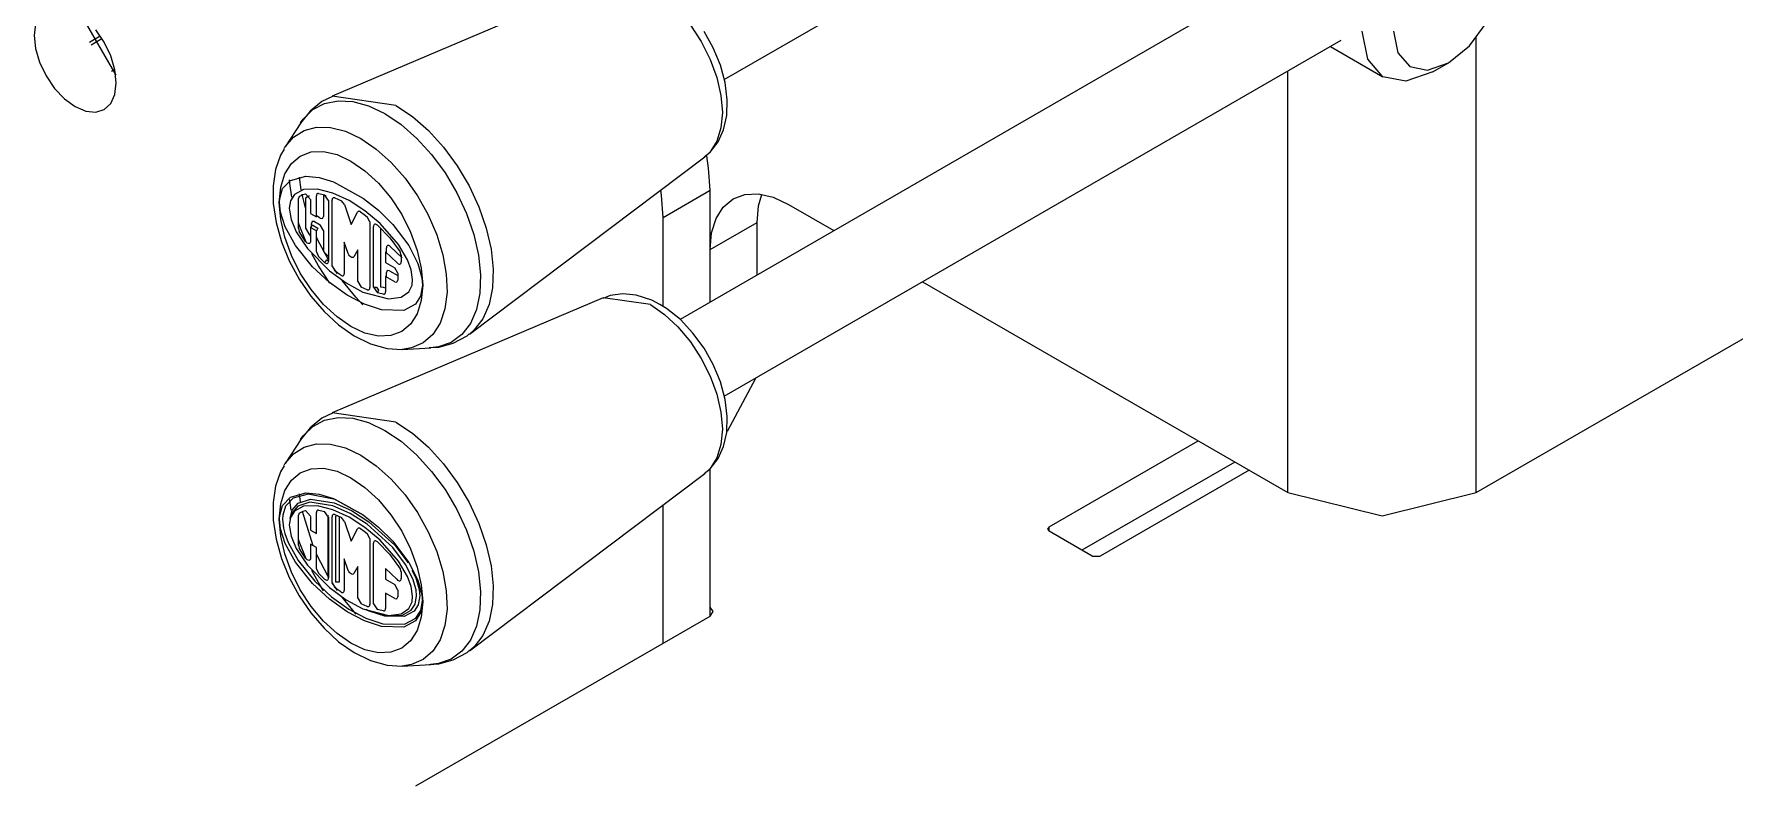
# Model space of a CAD drawing. Extents: x 0 to 258, y 0 to 184.
# Drawn here: x 22.98 to 30.66, y 50.3 to 53.7 of the extents above; entities that cross this region are included whole.
import ezdxf

# ---------------------------------------------------------------- set-up
doc = ezdxf.new("R2010")
doc.units = 0

msp = doc.modelspace()

# ---------------------------------------------------------------- linework, layer by layer
for p, q in [((26.097271, 53.489785), (28.878832, 55.095803)), ((28.678807, 54.01313), (25.897775, 52.40764)), ((25.551172, 53.934284), (24.328004, 53.415172)), ((22.990035, 53.74107), (22.983711, 53.689243)), ((23.198084, 53.777243), (23.352712, 53.509393)), ((23.300581, 53.657882), (23.262137, 53.714138)), ((25.944228, 53.735947), (25.993411, 53.660943)), ((26.04737, 53.632728), (26.005749, 53.706915)), ((28.999114, 53.581635), (28.974905, 53.708163)), ((29.116261, 53.708177), (29.135231, 53.610016)), ((29.457949, 53.641806), (29.538294, 53.749819)), ((22.983711, 53.689243), (22.990035, 53.630117)), ((22.990035, 53.630117), (23.008582, 53.567717)), ((23.234218, 53.659118), (23.282372, 53.686899)), ((23.240833, 53.646153), (23.29031, 53.674728)), ((23.330077, 53.596462), (23.300581, 53.657882)), ((25.993411, 53.660943), (26.033774, 53.580849)), ((26.079531, 53.554888), (26.04737, 53.632728)), ((26.097271, 52.061036), (28.878832, 53.666791)), ((28.830942, 53.639009), (29.068009, 53.50222)), ((29.363365, 53.565297), (29.457949, 53.641806)), ((29.487902, 51.626062), (29.487902, 53.682136)), ((23.008582, 53.567717), (23.03808, 53.506297)), ((23.348624, 53.534062), (23.330077, 53.596462)), ((26.033774, 53.580849), (26.063767, 53.498735)), ((26.100988, 53.475817), (26.079531, 53.554888)), ((29.068035, 53.502313), (28.999114, 53.581635)), ((29.135231, 53.610016), (29.188579, 53.548146)), ((29.268825, 53.532774), (29.363365, 53.565297)), ((29.29264, 53.524445), (29.363548, 53.565455)), ((23.03808, 53.506297), (23.076521, 53.450042)), ((23.348518, 53.535028), (23.332643, 53.526032)), ((23.354947, 53.474936), (23.348624, 53.534062)), ((23.348624, 53.42311), (23.354947, 53.474936)), ((26.063767, 53.498735), (26.082235, 53.417765)), ((26.110619, 53.398591), (26.100988, 53.475817)), ((28.639384, 51.626062), (28.639384, 53.528678)), ((29.17118, 53.482284), (29.068035, 53.502313)), ((29.292727, 53.524532), (29.17118, 53.482284)), ((29.188579, 53.548146), (29.268825, 53.532774)), ((23.076521, 53.450042), (23.121289, 53.402787)), ((23.121289, 53.402787), (23.169329, 53.367748)), ((23.330077, 53.38212), (23.348624, 53.42311)), ((24.329735, 53.414101), (24.282573, 53.391214)), ((24.615984, 53.373085), (24.328769, 53.415471)), ((26.082235, 53.417765), (26.088479, 53.341044)), ((26.107973, 53.326971), (26.110619, 53.398591)), ((23.169329, 53.367748), (23.21737, 53.347322)), ((23.21737, 53.347322), (23.262137, 53.342877)), ((23.262137, 53.342877), (23.300581, 53.354757)), ((23.300581, 53.354757), (23.330077, 53.38212)), ((24.22855, 53.347444), (24.185569, 53.293557)), ((24.197927, 53.311146), (24.241528, 53.354051)), ((24.282573, 53.391214), (24.22855, 53.347444)), ((24.241528, 53.354051), (24.294463, 53.382078)), ((24.294463, 53.382078), (24.355211, 53.394408)), ((24.355211, 53.394408), (24.422027, 53.390703)), ((24.422027, 53.390703), (24.492982, 53.371071)), ((24.492982, 53.371071), (24.566042, 53.336078)), ((24.566039, 53.336099), (24.639098, 53.286744)), ((24.615984, 53.373085), (24.690237, 53.322923)), ((24.690237, 53.322923), (24.762352, 53.259605)), ((26.088479, 53.341044), (26.082235, 53.271527)), ((26.093818, 53.263407), (26.107973, 53.326971)), ((24.186452, 53.294787), (24.116073, 53.186572)), ((24.153681, 53.23008), (24.201875, 53.260468)), ((24.185569, 53.293557), (24.179457, 53.281597)), ((24.186392, 53.294821), (24.197927, 53.311146)), ((24.201875, 53.260468), (24.258297, 53.275232)), ((24.258297, 53.275232), (24.32113, 53.273909)), ((24.32113, 53.273909), (24.388361, 53.256526)), ((24.388361, 53.256526), (24.457819, 53.223646)), ((24.639098, 53.286744), (24.710054, 53.224445)), ((24.762352, 53.259605), (24.830257, 53.184961)), ((26.082235, 53.271527), (26.063767, 53.21188)), ((26.068894, 53.208509), (26.093818, 53.263407)), ((24.111589, 53.175801), (24.095423, 53.148777)), ((24.111435, 53.178839), (24.115272, 53.185056)), ((24.115272, 53.185056), (24.11633, 53.186379)), ((24.11619, 53.186496), (24.153681, 53.23008)), ((24.457819, 53.223638), (24.52728, 53.176322)), ((24.52728, 53.176322), (24.594508, 53.116087)), ((24.710054, 53.224445), (24.776867, 53.150997)), ((24.830257, 53.184961), (24.891997, 53.101131)), ((26.033202, 53.162345), (26.068894, 53.208509)), ((26.063767, 53.21188), (26.033774, 53.164398)), ((24.095423, 53.148777), (24.073092, 53.084406)), ((24.114629, 53.064224), (24.144508, 53.111531)), ((24.144508, 53.111531), (24.184722, 53.144901)), ((24.184722, 53.144901), (24.233723, 53.163051)), ((24.233723, 53.163051), (24.289627, 53.165168)), ((24.289627, 53.165168), (24.350288, 53.151383)), ((24.350288, 53.151383), (24.413372, 53.122141)), ((24.413372, 53.122165), (24.476454, 53.078572)), ((24.594508, 53.116087), (24.657344, 53.04487)), ((24.776867, 53.150997), (24.837618, 53.068515)), ((24.891997, 53.101131), (24.945798, 53.010529)), ((24.947922, 52.341759), (26.009165, 53.141329)), ((26.006553, 53.141813), (26.033202, 53.162345)), ((26.033774, 53.164398), (26.009035, 53.141247)), ((26.026577, 53.089896), (26.017687, 53.145821)), ((24.073092, 53.084406), (24.0619, 53.011022)), ((24.09624, 53.004801), (24.114629, 53.064224)), ((24.104908, 52.99771), (24.139883, 53.034921)), ((24.137237, 53.021028), (24.13565, 53.037829)), ((24.146286, 52.959825), (24.137237, 53.021028)), ((24.139883, 53.034921), (24.209855, 53.053707)), ((24.189098, 52.992368), (24.180632, 53.049518)), ((24.209855, 53.053707), (24.270275, 53.047807)), ((24.270275, 53.047807), (24.334013, 53.028545)), ((24.334013, 53.028545), (24.470048, 52.953665)), ((24.476454, 53.078572), (24.537115, 53.022306)), ((24.537115, 53.022306), (24.593019, 52.955528)), ((24.657344, 53.04487), (24.713766, 52.96496)), ((24.837618, 53.068515), (24.890553, 52.97937)), ((26.033112, 52.990326), (26.026577, 53.089896)), ((24.0619, 53.011022), (24.062694, 52.930157)), ((24.090023, 52.935541), (24.09624, 53.004801)), ((24.090753, 52.935007), (24.091811, 52.953898)), ((24.091811, 52.953898), (24.104908, 52.99771)), ((24.140301, 52.942526), (24.135142, 52.909266)), ((24.158293, 52.971466), (24.140301, 52.942526)), ((24.199475, 52.993347), (24.158293, 52.971466)), ((24.180237, 52.962029), (24.176586, 52.953192)), ((24.176663, 52.817744), (24.176663, 52.95321)), ((24.180237, 52.962029), (24.189286, 52.9674)), ((24.189286, 52.9674), (24.197197, 52.970839)), ((24.195887, 52.959685), (24.193136, 52.97212)), ((24.208402, 52.911586), (24.195887, 52.959685)), ((24.197197, 52.970839), (24.208812, 52.974358)), ((24.261647, 52.995464), (24.199475, 52.993347)), ((24.223864, 52.963296), (24.208386, 52.955253)), ((24.208413, 52.955327), (24.208413, 52.81986)), ((24.231114, 52.948165), (24.20881, 52.974385)), ((24.225717, 52.963825), (24.223864, 52.963296)), ((24.231167, 52.948183), (24.231167, 52.885477)), ((24.257474, 52.968138), (24.257316, 52.965757)), ((24.257361, 52.870396), (24.257361, 52.965646)), ((24.258004, 52.970255), (24.257474, 52.968138)), ((24.258797, 52.972107), (24.258004, 52.970255)), ((24.259856, 52.973694), (24.258797, 52.972107)), ((24.261179, 52.974753), (24.259856, 52.973694)), ((24.262766, 52.975546), (24.261179, 52.974753)), ((24.331955, 52.977472), (24.261647, 52.995464)), ((24.264618, 52.975811), (24.262766, 52.975546)), ((24.26647, 52.975745), (24.264618, 52.975811)), ((24.26647, 52.975745), (24.281895, 52.973099)), ((24.281895, 52.973099), (24.293855, 52.970427)), ((24.301811, 52.965646), (24.289111, 52.967762)), ((24.289111, 52.967762), (24.289111, 52.872248)), ((24.311894, 52.944347), (24.293849, 52.970461)), ((24.311865, 52.944479), (24.311865, 52.670371)), ((24.328004, 52.649469), (24.328004, 52.946596)), ((24.328256, 52.949014), (24.328036, 52.946289)), ((24.328785, 52.951395), (24.328256, 52.949014)), ((24.329843, 52.953512), (24.328785, 52.951395)), ((24.331166, 52.955099), (24.329843, 52.953512)), ((24.333018, 52.956158), (24.331166, 52.955099)), ((24.404704, 52.943701), (24.331955, 52.977472)), ((24.335135, 52.956687), (24.333018, 52.956158)), ((24.337516, 52.956568), (24.335135, 52.956687)), ((24.339897, 52.955774), (24.337516, 52.956568)), ((24.339897, 52.955774), (24.354211, 52.949953)), ((24.354211, 52.949953), (24.369875, 52.942942)), ((24.384009, 52.925408), (24.369853, 52.942923)), ((24.475623, 52.898031), (24.404704, 52.943701)), ((24.470048, 52.953665), (24.53766, 52.899841)), ((24.593019, 52.955528), (24.642019, 52.880802)), ((24.713766, 52.96496), (24.76196, 52.878929)), ((24.890553, 52.97937), (24.934153, 52.886125)), ((24.945798, 53.010529), (24.99011, 52.915761)), ((25.814445, 52.967434), (25.810979, 52.992014)), ((25.82098, 52.867864), (25.814445, 52.967434)), ((25.821046, 52.86775), (26.033242, 52.990252)), ((26.033242, 52.485692), (26.033242, 52.990252)), ((26.092694, 52.914793), (26.136662, 52.951279)), ((26.136662, 52.951279), (26.190237, 52.971122)), ((26.190237, 52.971122), (26.251364, 52.973504)), ((26.251364, 52.973504), (26.317687, 52.958449)), ((26.252044, 52.920558), (26.266358, 52.971625)), ((26.317687, 52.958449), (26.386661, 52.926477)), ((24.062694, 52.930157), (24.075632, 52.844662)), ((24.09624, 52.859106), (24.090023, 52.935541)), ((24.095293, 52.891951), (24.090742, 52.935089)), ((24.090742, 52.935089), (24.090753, 52.935007)), ((24.116671, 52.825112), (24.095293, 52.891951)), ((24.135142, 52.909266), (24.135189, 52.909356)), ((24.135189, 52.909356), (24.135451, 52.900995)), ((24.135451, 52.900995), (24.143389, 52.859095)), ((24.231167, 52.885477), (24.257361, 52.870396)), ((24.275088, 52.86431), (24.257361, 52.874364)), ((24.27504, 52.864186), (24.284921, 52.863406)), ((24.284921, 52.863406), (24.289169, 52.872362)), ((24.384096, 52.925429), (24.413465, 52.835735)), ((24.413465, 52.835735), (24.442833, 52.891562)), ((24.443915, 52.893018), (24.442857, 52.89143)), ((24.445238, 52.89434), (24.443915, 52.893018)), ((24.446826, 52.895134), (24.445238, 52.89434)), ((24.448678, 52.895399), (24.446826, 52.895134)), ((24.45053, 52.895343), (24.448678, 52.895399)), ((24.452647, 52.894814), (24.45053, 52.895343)), ((24.454763, 52.89402), (24.452647, 52.894814)), ((24.45688, 52.892697), (24.454763, 52.89402)), ((24.45688, 52.892697), (24.472543, 52.881638)), ((24.472543, 52.881638), (24.486857, 52.870949)), ((24.544872, 52.840143), (24.475623, 52.898031)), ((24.498697, 52.847986), (24.486844, 52.870951)), ((24.53766, 52.899841), (24.602282, 52.835529)), ((24.642019, 52.880802), (24.682233, 52.801004)), ((24.76196, 52.878929), (24.80038, 52.789537)), ((24.934153, 52.886125), (24.967163, 52.791463)), ((24.99011, 52.915761), (25.023659, 52.819553)), ((25.821046, 52.466642), (25.821046, 52.86775)), ((26.039912, 52.798096), (26.06002, 52.863072)), ((26.06002, 52.863072), (26.092694, 52.914793)), ((26.245244, 52.844829), (26.252044, 52.920558)), ((26.386725, 52.926487), (26.591512, 52.808219)), ((24.075632, 52.844662), (24.100079, 52.757816)), ((24.114629, 52.778437), (24.09624, 52.859106)), ((24.163034, 52.740869), (24.116671, 52.825112)), ((24.143389, 52.859095), (24.166831, 52.803417)), ((24.166831, 52.803417), (24.217329, 52.727389)), ((24.176583, 52.817736), (24.180235, 52.804665)), ((24.180028, 52.834995), (24.176589, 52.845049)), ((24.211395, 52.756167), (24.180028, 52.834995)), ((24.197202, 52.776252), (24.180243, 52.80466)), ((24.208402, 52.819776), (24.22388, 52.793847)), ((24.22388, 52.793847), (24.231103, 52.78329)), ((24.238186, 52.834741), (24.231122, 52.82249)), ((24.257361, 52.807425), (24.231167, 52.822506)), ((24.231167, 52.822506), (24.231167, 52.7598)), ((24.234607, 52.831502), (24.234607, 52.840762)), ((24.238909, 52.849808), (24.234662, 52.840852)), ((24.238311, 52.834677), (24.264504, 52.819596)), ((24.248791, 52.849028), (24.238909, 52.849808)), ((24.248894, 52.848965), (24.275088, 52.833883)), ((24.257361, 52.711911), (24.257361, 52.807425)), ((24.264433, 52.819588), (24.257369, 52.807338)), ((24.289182, 52.80938), (24.275053, 52.833881)), ((24.289111, 52.809277), (24.289111, 52.714027)), ((24.49866, 52.847906), (24.49866, 52.551044)), ((24.5148, 52.553161), (24.5148, 52.827269)), ((24.515205, 52.8306), (24.51494, 52.827081)), ((24.516263, 52.83351), (24.515205, 52.8306)), ((24.518115, 52.835627), (24.516263, 52.83351)), ((24.520496, 52.83695), (24.518115, 52.835627)), ((24.523301, 52.837214), (24.520496, 52.83695)), ((24.526423, 52.836421), (24.523301, 52.837214)), ((24.529677, 52.834833), (24.526423, 52.836421)), ((24.532905, 52.832452), (24.529677, 52.834833)), ((24.532905, 52.832452), (24.588267, 52.77576)), ((24.627526, 52.746052), (24.544872, 52.840143)), ((24.54655, 52.818273), (24.54655, 52.555277)), ((24.602282, 52.835529), (24.674166, 52.740557)), ((24.682233, 52.801004), (24.712113, 52.719197)), ((24.80038, 52.789537), (24.827791, 52.69966)), ((24.967163, 52.791463), (24.988647, 52.69811)), ((25.023659, 52.819553), (25.045487, 52.724677)), ((26.033112, 52.722369), (26.039912, 52.798096)), ((26.033242, 52.722494), (26.245173, 52.844731)), ((26.245173, 52.608194), (26.245173, 52.844731)), ((24.100079, 52.757816), (24.135065, 52.672085)), ((24.144508, 52.696631), (24.114629, 52.778437)), ((24.240311, 52.644915), (24.163034, 52.740869)), ((24.208818, 52.759318), (24.197202, 52.776252)), ((24.212223, 52.755056), (24.20881, 52.759078)), ((24.216006, 52.75196), (24.212223, 52.755056)), ((24.219843, 52.750108), (24.216006, 52.75196)), ((24.217329, 52.727389), (24.315968, 52.627051)), ((24.223468, 52.749579), (24.219843, 52.750108)), ((24.226616, 52.750373), (24.223468, 52.749579)), ((24.228997, 52.75249), (24.226616, 52.750373)), ((24.230585, 52.755691), (24.228997, 52.75249)), ((24.231114, 52.759792), (24.230585, 52.755691)), ((24.257363, 52.711911), (24.266465, 52.691405)), ((24.262742, 52.767962), (24.257371, 52.779657)), ((24.311431, 52.675864), (24.262742, 52.767962)), ((24.289182, 52.713953), (24.303946, 52.699401)), ((24.382508, 52.75689), (24.382508, 52.614015)), ((24.400765, 52.704502), (24.382508, 52.75689)), ((24.444156, 52.721435), (24.4259, 52.68995)), ((24.444156, 52.578561), (24.444156, 52.721435)), ((24.569304, 52.712969), (24.569304, 52.664021)), ((24.619985, 52.664029), (24.569381, 52.712871)), ((24.573008, 52.709794), (24.573008, 52.731225)), ((24.573458, 52.734458), (24.573193, 52.731045)), ((24.574516, 52.737289), (24.573458, 52.734458)), ((24.576104, 52.739406), (24.574516, 52.737289)), ((24.57822, 52.740729), (24.576104, 52.739406)), ((24.580866, 52.741258), (24.57822, 52.740729)), ((24.58383, 52.740729), (24.580866, 52.741258)), ((24.586952, 52.739406), (24.58383, 52.740729)), ((24.590074, 52.737289), (24.586952, 52.739406)), ((24.588267, 52.77576), (24.6354, 52.712051)), ((24.643596, 52.685632), (24.590074, 52.737289)), ((24.668655, 52.67648), (24.627526, 52.746052)), ((24.640061, 52.697239), (24.635405, 52.712056)), ((24.674166, 52.740557), (24.715155, 52.660129)), ((24.712113, 52.719197), (24.730501, 52.638528)), ((25.045487, 52.724677), (25.054959, 52.633856)), ((26.033242, 52.485692), (26.033242, 52.722494)), ((24.135065, 52.672085), (24.179483, 52.589665)), ((24.184722, 52.616833), (24.144508, 52.696631)), ((24.266915, 52.649175), (24.236562, 52.703917)), ((24.316836, 52.574192), (24.240311, 52.644915)), ((24.281877, 52.676216), (24.266452, 52.691403)), ((24.317585, 52.571806), (24.266915, 52.649175)), ((24.293836, 52.665077), (24.281877, 52.676216)), ((24.293836, 52.665077), (24.297064, 52.662695)), ((24.302866, 52.675874), (24.293844, 52.665079)), ((24.297064, 52.662695), (24.300318, 52.661108)), ((24.300318, 52.661108), (24.30344, 52.660314)), ((24.302866, 52.675874), (24.309058, 52.673493)), ((24.30344, 52.660314), (24.306245, 52.660579)), ((24.303946, 52.699401), (24.311883, 52.691993)), ((24.306245, 52.660579), (24.308626, 52.661902)), ((24.308626, 52.661902), (24.310478, 52.664018)), ((24.308838, 52.673101), (24.308833, 52.673038)), ((24.308965, 52.674424), (24.308838, 52.673101)), ((24.311894, 52.678507), (24.309096, 52.674432)), ((24.309096, 52.674432), (24.311894, 52.670358)), ((24.309785, 52.673908), (24.311902, 52.678512)), ((24.310478, 52.664018), (24.311537, 52.666929)), ((24.311537, 52.666929), (24.311801, 52.670448)), ((24.351817, 52.612956), (24.328004, 52.648675)), ((24.328044, 52.649543), (24.339897, 52.626577)), ((24.403008, 52.699668), (24.400892, 52.704669)), ((24.406025, 52.695038), (24.403008, 52.699668)), ((24.409596, 52.691149), (24.406025, 52.695038)), ((24.413459, 52.688291), (24.409596, 52.691149)), ((24.417322, 52.686704), (24.413459, 52.688291)), ((24.420894, 52.686463), (24.417322, 52.686704)), ((24.42391, 52.687521), (24.420894, 52.686463)), ((24.426027, 52.689902), (24.42391, 52.687521)), ((24.569304, 52.664021), (24.610844, 52.639944)), ((24.624917, 52.615563), (24.610788, 52.640063)), ((24.619985, 52.664029), (24.623345, 52.660854)), ((24.623345, 52.660854), (24.626864, 52.658473)), ((24.626864, 52.658473), (24.63033, 52.65715)), ((24.63033, 52.65715), (24.633532, 52.657057)), ((24.633532, 52.657057), (24.636257, 52.658115)), ((24.636257, 52.658115), (24.638373, 52.660232)), ((24.638373, 52.660232), (24.639696, 52.663275)), ((24.639696, 52.663275), (24.640225, 52.667058)), ((24.639948, 52.697358), (24.639948, 52.667196)), ((24.685297, 52.631543), (24.668655, 52.67648)), ((24.691541, 52.588162), (24.685297, 52.631543)), ((24.715155, 52.660129), (24.733306, 52.595378)), ((24.730501, 52.638528), (24.736719, 52.562093)), ((24.827791, 52.69966), (24.843322, 52.612184)), ((24.988647, 52.69811), (24.99796, 52.60875)), ((25.054959, 52.633856), (25.051784, 52.549705)), ((24.179483, 52.589665), (24.23217, 52.512627)), ((24.233723, 52.542106), (24.184722, 52.616833)), ((24.315968, 52.627051), (24.391197, 52.572078)), ((24.396322, 52.517656), (24.316836, 52.574192)), ((24.354209, 52.615899), (24.339895, 52.626588)), ((24.367014, 52.606797), (24.354209, 52.615899)), ((24.367014, 52.606797), (24.369978, 52.605209)), ((24.369978, 52.605209), (24.372862, 52.604151)), ((24.372862, 52.604151), (24.37556, 52.603992)), ((24.435012, 52.507888), (24.372999, 52.583302)), ((24.37556, 52.603992), (24.377942, 52.604522)), ((24.377942, 52.604522), (24.379794, 52.605844)), ((24.379794, 52.605844), (24.381381, 52.607961)), ((24.381381, 52.607961), (24.382175, 52.610686)), ((24.382175, 52.610686), (24.38244, 52.613888)), ((24.391197, 52.572078), (24.467072, 52.531306)), ((24.444164, 52.578505), (24.459722, 52.553264)), ((24.546666, 52.555222), (24.558149, 52.552576)), ((24.569304, 52.60105), (24.569304, 52.531729)), ((24.610844, 52.576973), (24.569304, 52.60105)), ((24.577176, 52.628297), (24.572929, 52.619341)), ((24.573008, 52.598934), (24.573008, 52.619306)), ((24.587058, 52.627516), (24.577176, 52.628297)), ((24.587031, 52.627509), (24.624866, 52.605548)), ((24.610775, 52.577084), (24.620656, 52.576304)), ((24.620656, 52.576304), (24.624903, 52.58526)), ((24.624866, 52.615602), (24.624866, 52.585175)), ((24.674, 52.532163), (24.688684, 52.562762)), ((24.688684, 52.562762), (24.691541, 52.588162)), ((24.736005, 52.5625), (24.727564, 52.512396)), ((24.736719, 52.562093), (24.730501, 52.492833)), ((24.733306, 52.595378), (24.736005, 52.5625)), ((24.843322, 52.612184), (24.846444, 52.529925)), ((24.99796, 52.60875), (24.994838, 52.525951)), ((26.991561, 52.577238), (28.639384, 51.626062)), ((29.487902, 51.626062), (31.143398, 52.581736)), ((24.23217, 52.512627), (24.291865, 52.443002)), ((24.289627, 52.475328), (24.233723, 52.542106)), ((25.551172, 52.505271), (24.328004, 51.986159)), ((24.474869, 52.476363), (24.396322, 52.517656)), ((24.46735, 52.474098), (24.435012, 52.507888)), ((24.47253, 52.547575), (24.459724, 52.553264)), ((24.467072, 52.531306), (24.583269, 52.500413)), ((24.486844, 52.541755), (24.47253, 52.547575)), ((24.486844, 52.541755), (24.489225, 52.540961)), ((24.489225, 52.540961), (24.491607, 52.540842)), ((24.491607, 52.540842), (24.493723, 52.541371)), ((24.493723, 52.541371), (24.495575, 52.542429)), ((24.495575, 52.542429), (24.496898, 52.544017)), ((24.496898, 52.544017), (24.497957, 52.546133)), ((24.497957, 52.546133), (24.498486, 52.548515)), ((24.498486, 52.548515), (24.498705, 52.55124)), ((24.514848, 52.553182), (24.532919, 52.527068)), ((24.514848, 52.553182), (24.528976, 52.553182)), ((24.52899, 52.553182), (24.538012, 52.540111)), ((24.544846, 52.52443), (24.532887, 52.527102)), ((24.53802, 52.540122), (24.532913, 52.527052)), ((24.560271, 52.521784), (24.544846, 52.52443)), ((24.558149, 52.552576), (24.569394, 52.550724)), ((24.560271, 52.521784), (24.562123, 52.521718)), ((24.562123, 52.521718), (24.563975, 52.521982)), ((24.563975, 52.521982), (24.565563, 52.522776)), ((24.565563, 52.522776), (24.566886, 52.523834)), ((24.566886, 52.523834), (24.567944, 52.525422)), ((24.567944, 52.525422), (24.568738, 52.527274)), ((24.568738, 52.527274), (24.569267, 52.529391)), ((24.569267, 52.529391), (24.569428, 52.531772)), ((24.583269, 52.500413), (24.640159, 52.508113)), ((24.640159, 52.508113), (24.674, 52.532163)), ((24.727564, 52.512396), (24.704731, 52.476643)), ((24.730501, 52.492833), (24.712113, 52.433408)), ((24.846444, 52.529925), (24.837078, 52.455524)), ((24.994838, 52.525951), (24.979387, 52.452098)), ((25.051784, 52.549705), (25.036095, 52.474648)), ((25.582154, 52.515881), (25.550314, 52.502652)), ((25.763907, 52.474265), (25.55123, 52.505364)), ((25.639196, 52.523554), (25.582154, 52.515881)), ((25.700055, 52.517548), (25.639196, 52.523554)), ((25.770106, 52.494423), (25.700055, 52.517548)), ((25.806867, 52.475559), (25.770106, 52.494423)), ((24.350288, 52.419062), (24.289627, 52.475328)), ((24.291865, 52.443002), (24.357355, 52.382677)), ((24.413372, 52.375469), (24.350288, 52.419062)), ((24.551717, 52.450831), (24.474869, 52.476363)), ((24.651468, 52.448185), (24.551717, 52.450831)), ((24.704731, 52.476643), (24.651468, 52.448185)), ((24.712113, 52.433408), (24.682233, 52.386103)), ((24.837078, 52.455524), (24.815514, 52.391371)), ((24.979387, 52.452098), (24.952047, 52.389315)), ((25.008308, 52.410839), (24.969237, 52.360118)), ((25.036095, 52.474648), (25.008308, 52.410839)), ((25.763907, 52.474265), (25.827227, 52.430508)), ((25.836762, 52.456747), (25.806899, 52.475559)), ((25.827227, 52.430508), (25.888113, 52.374033)), ((25.89922, 52.406558), (25.836762, 52.456747)), ((25.955928, 52.346294), (25.89922, 52.406558)), ((24.357355, 52.382677), (24.427511, 52.333467)), ((24.476454, 52.346225), (24.413372, 52.375469)), ((24.427511, 52.333467), (24.501224, 52.297306)), ((24.537115, 52.332467), (24.476454, 52.346225)), ((24.593019, 52.334583), (24.537115, 52.332467)), ((24.642019, 52.352734), (24.593019, 52.334583)), ((24.682233, 52.386103), (24.642019, 52.352734)), ((24.782468, 52.339531), (24.738984, 52.301669)), ((24.815514, 52.391371), (24.782468, 52.339531)), ((24.913606, 52.339409), (24.865163, 52.303815)), ((24.873717, 52.300516), (24.936736, 52.333766)), ((24.952047, 52.389315), (24.913606, 52.339409)), ((24.936736, 52.333766), (24.947081, 52.342709)), ((24.969237, 52.360118), (24.947806, 52.341624)), ((25.888113, 52.374033), (25.944228, 52.307003)), ((26.005749, 52.277971), (25.955928, 52.346294)), ((24.501224, 52.297306), (24.576726, 52.276457)), ((24.576726, 52.276457), (24.641977, 52.272409)), ((24.641977, 52.272409), (24.648459, 52.273467)), ((24.686464, 52.278995), (24.643811, 52.272512)), ((24.643916, 52.272438), (24.772768, 52.279053)), ((24.738984, 52.301669), (24.686464, 52.278995)), ((24.765532, 52.280434), (24.80927, 52.28308)), ((24.808114, 52.283548), (24.772737, 52.279129)), ((24.865163, 52.303815), (24.808114, 52.283548)), ((24.80927, 52.28308), (24.873717, 52.300516)), ((25.944228, 52.307003), (25.993411, 52.231999)), ((26.04737, 52.203784), (26.005749, 52.277971)), ((25.993411, 52.231999), (26.033774, 52.151902)), ((26.079531, 52.125944), (26.04737, 52.203784)), ((26.033774, 52.151902), (26.063767, 52.069791)), ((26.100988, 52.046873), (26.079531, 52.125944)), ((26.111535, 51.903078), (26.239071, 52.14284)), ((26.063767, 52.069791), (26.082235, 51.988821)), ((26.110619, 51.969647), (26.100988, 52.046873)), ((24.282573, 51.962267), (24.22855, 51.918498)), ((24.241528, 51.925107), (24.294463, 51.953137)), ((24.329735, 51.985154), (24.282573, 51.962267)), ((24.294463, 51.953137), (24.355211, 51.965466)), ((24.615984, 51.944141), (24.328769, 51.986527)), ((24.355211, 51.965466), (24.422027, 51.961762)), ((24.422027, 51.961762), (24.492982, 51.94213)), ((24.492982, 51.94213), (24.566042, 51.907136)), ((24.615984, 51.944141), (24.690237, 51.893976)), ((26.082235, 51.988821), (26.088479, 51.9121)), ((26.107973, 51.898027), (26.110619, 51.969647)), ((24.186452, 51.865774), (24.116073, 51.75756)), ((24.185569, 51.86461), (24.179457, 51.852651)), ((24.22855, 51.918498), (24.185569, 51.86461)), ((24.186392, 51.865877), (24.197927, 51.882202)), ((24.197927, 51.882202), (24.241528, 51.925107)), ((24.566039, 51.907155), (24.639098, 51.857797)), ((24.690237, 51.893976), (24.762352, 51.830661)), ((26.088479, 51.9121), (26.082235, 51.842581)), ((26.093818, 51.834461), (26.107973, 51.898027)), ((24.11619, 51.757552), (24.153681, 51.801136)), ((24.153681, 51.801136), (24.201875, 51.831524)), ((24.201875, 51.831524), (24.258297, 51.846288)), ((24.258297, 51.846288), (24.32113, 51.844965)), ((24.32113, 51.844965), (24.388361, 51.827582)), ((24.388361, 51.827582), (24.457819, 51.794702)), ((24.457819, 51.794694), (24.52728, 51.747376)), ((24.639098, 51.857797), (24.710054, 51.795501)), ((24.710054, 51.795501), (24.776867, 51.722053)), ((24.762352, 51.830661), (24.830257, 51.756014)), ((26.082235, 51.842581), (26.063767, 51.782936)), ((26.068894, 51.779565), (26.093818, 51.834461)), ((27.562267, 51.472075), (28.234308, 51.859953)), ((24.095423, 51.719833), (24.073092, 51.655462)), ((24.111589, 51.746855), (24.095423, 51.719833)), ((24.111435, 51.749895), (24.115272, 51.756112)), ((24.115272, 51.756112), (24.11633, 51.757435)), ((24.144508, 51.682587), (24.184722, 51.715957)), ((24.184722, 51.715957), (24.233723, 51.734107)), ((24.233723, 51.734107), (24.289627, 51.736224)), ((24.289627, 51.736224), (24.350288, 51.722465)), ((24.350288, 51.722465), (24.413372, 51.693224)), ((24.52728, 51.747376), (24.594508, 51.687141)), ((24.776867, 51.722053), (24.837618, 51.639571)), ((24.830257, 51.756014), (24.891997, 51.672187)), ((24.947922, 50.912746), (26.009165, 51.712316)), ((26.006553, 51.712869), (26.033202, 51.733401)), ((26.033774, 51.735451), (26.009035, 51.712327)), ((26.033202, 51.733401), (26.068894, 51.779565)), ((26.033242, 51.06885), (26.033242, 51.733218)), ((26.063767, 51.782936), (26.033774, 51.735451)), ((28.399937, 51.764174), (27.710169, 51.365977)), ((28.463966, 51.727397), (27.791925, 51.339254)), ((24.073092, 51.655462), (24.0619, 51.582078)), ((24.09624, 51.575855), (24.114629, 51.63528)), ((24.114629, 51.63528), (24.144508, 51.682587)), ((24.413372, 51.693221), (24.476454, 51.649628)), ((24.476454, 51.649628), (24.537115, 51.593362)), ((24.594508, 51.687141), (24.657344, 51.615926)), ((24.837618, 51.639571), (24.890553, 51.550426)), ((24.891997, 51.672187), (24.945798, 51.581585)), ((24.0619, 51.582078), (24.062694, 51.501213)), ((24.090023, 51.506595), (24.09624, 51.575855)), ((24.091811, 51.524954), (24.104908, 51.568766)), ((24.104908, 51.568766), (24.139883, 51.605975)), ((24.118359, 51.565666), (24.105897, 51.52397)), ((24.152022, 51.601442), (24.118359, 51.565666)), ((24.137243, 51.592084), (24.136994, 51.594465)), ((24.143328, 51.547433), (24.137243, 51.592084)), ((24.139883, 51.605975), (24.209855, 51.62476)), ((24.173657, 51.565332), (24.148098, 51.535278)), ((24.148554, 51.546433), (24.175351, 51.578)), ((24.2202, 51.619725), (24.152022, 51.601442)), ((24.199475, 51.564403), (24.158293, 51.542522)), ((24.227857, 51.583006), (24.173657, 51.565332)), ((24.175351, 51.578), (24.231286, 51.596283)), ((24.18513, 51.585316), (24.180632, 51.62077)), ((24.261647, 51.56652), (24.199475, 51.564403)), ((24.209855, 51.62476), (24.270275, 51.61886)), ((24.34221, 51.594987), (24.2202, 51.619725)), ((24.331928, 51.566655), (24.227857, 51.583006)), ((24.231286, 51.596283), (24.337439, 51.579641)), ((24.331955, 51.548528), (24.261647, 51.56652)), ((24.270275, 51.61886), (24.334013, 51.599598)), ((24.409065, 51.532524), (24.331928, 51.566655)), ((24.334013, 51.599598), (24.470048, 51.524719)), ((24.337439, 51.579641), (24.415759, 51.544986)), ((24.470503, 51.524367), (24.34221, 51.594987)), ((24.537115, 51.593362), (24.593019, 51.526584)), ((24.657344, 51.615926), (24.713766, 51.536016)), ((24.945798, 51.581585), (24.99011, 51.486817)), ((25.821046, 50.946348), (25.821046, 51.570499)), ((28.639445, 51.626033), (29.063709, 51.522139)), ((29.063709, 51.522139), (29.487973, 51.626033)), ((24.062694, 51.501213), (24.075632, 51.415718)), ((24.09624, 51.430162), (24.090023, 51.506595)), ((24.095293, 51.463007), (24.090742, 51.506145)), ((24.090742, 51.506145), (24.090753, 51.506063)), ((24.090753, 51.506063), (24.091811, 51.524954)), ((24.105897, 51.52397), (24.104839, 51.506031)), ((24.104895, 51.506063), (24.109207, 51.465121)), ((24.140301, 51.513582), (24.135142, 51.480322)), ((24.135142, 51.480322), (24.135189, 51.480412)), ((24.135189, 51.480412), (24.135451, 51.472051)), ((24.139134, 51.509513), (24.148554, 51.546433)), ((24.158293, 51.542522), (24.140301, 51.513582)), ((24.148098, 51.535278), (24.143653, 51.517922)), ((24.180237, 51.533085), (24.176586, 51.524248)), ((24.176663, 51.388731), (24.176663, 51.524197)), ((24.180237, 51.533085), (24.189286, 51.538456)), ((24.189286, 51.538456), (24.197197, 51.541895)), ((24.193125, 51.543168), (24.241544, 51.387527)), ((24.197197, 51.541895), (24.208812, 51.545414)), ((24.231114, 51.519221), (24.20881, 51.545441)), ((24.231167, 51.51917), (24.231167, 51.456464)), ((24.257474, 51.539191), (24.257316, 51.53681)), ((24.257361, 51.441383), (24.257361, 51.536897)), ((24.258004, 51.541308), (24.257474, 51.539191)), ((24.258797, 51.54316), (24.258004, 51.541308)), ((24.259856, 51.544748), (24.258797, 51.54316)), ((24.261179, 51.545806), (24.259856, 51.544748)), ((24.262766, 51.5466), (24.261179, 51.545806)), ((24.264618, 51.546864), (24.262766, 51.5466)), ((24.26647, 51.546798), (24.264618, 51.546864)), ((24.26647, 51.546798), (24.281895, 51.544152)), ((24.281895, 51.544152), (24.293855, 51.54148)), ((24.311894, 51.515403), (24.293849, 51.541517)), ((24.308954, 51.519435), (24.308954, 51.245592)), ((24.309327, 51.520575), (24.309134, 51.519517)), ((24.309134, 51.519517), (24.309327, 51.518459)), ((24.309857, 51.521634), (24.309327, 51.520575)), ((24.309327, 51.518459), (24.309857, 51.5174)), ((24.31065, 51.522692), (24.309857, 51.521634)), ((24.309857, 51.5174), (24.31065, 51.516342)), ((24.310682, 51.522718), (24.31065, 51.522692)), ((24.31065, 51.516342), (24.311973, 51.515548)), ((24.311865, 51.515466), (24.311865, 51.241358)), ((24.328004, 51.220721), (24.328004, 51.517583)), ((24.328256, 51.520067), (24.328036, 51.517342)), ((24.328785, 51.522449), (24.328256, 51.520067)), ((24.329843, 51.524565), (24.328785, 51.522449)), ((24.331166, 51.526153), (24.329843, 51.524565)), ((24.333018, 51.527211), (24.331166, 51.526153)), ((24.404704, 51.51476), (24.331955, 51.548528)), ((24.335135, 51.52774), (24.333018, 51.527211)), ((24.337516, 51.527621), (24.335135, 51.52774)), ((24.339897, 51.526827), (24.337516, 51.527621)), ((24.339897, 51.526827), (24.354211, 51.521007)), ((24.353828, 51.521255), (24.345731, 51.519668)), ((24.345731, 51.222573), (24.345731, 51.5197)), ((24.354211, 51.521007), (24.369875, 51.513995)), ((24.359754, 51.518377), (24.359754, 51.222573)), ((24.384009, 51.496464), (24.369853, 51.513979)), ((24.384096, 51.496416), (24.413465, 51.406723)), ((24.475623, 51.46909), (24.404704, 51.51476)), ((24.486646, 51.483153), (24.409065, 51.532524)), ((24.415759, 51.544986), (24.494528, 51.49486)), ((24.470048, 51.524719), (24.53766, 51.470892)), ((24.601361, 51.378836), (24.486646, 51.483153)), ((24.494528, 51.49486), (24.611338, 51.388609)), ((24.593019, 51.526584), (24.642019, 51.451858)), ((24.713766, 51.536016), (24.76196, 51.449985)), ((24.890553, 51.550426), (24.934153, 51.457179)), ((24.99011, 51.486817), (25.023659, 51.390609)), ((24.075632, 51.415718), (24.100079, 51.328872)), ((24.116671, 51.396168), (24.095293, 51.463007)), ((24.114629, 51.349491), (24.09624, 51.430162)), ((24.109207, 51.465121), (24.115081, 51.441388)), ((24.115081, 51.441388), (24.129633, 51.401243)), ((24.135451, 51.472051), (24.143389, 51.430151)), ((24.143389, 51.430151), (24.166831, 51.37447)), ((24.180028, 51.406048), (24.176589, 51.416102)), ((24.211395, 51.327223), (24.180028, 51.406048)), ((24.231167, 51.456464), (24.257361, 51.441383)), ((24.413465, 51.406723), (24.442833, 51.46255)), ((24.443915, 51.464076), (24.442857, 51.462489)), ((24.445238, 51.465399), (24.443915, 51.464076)), ((24.446826, 51.466193), (24.445238, 51.465399)), ((24.448678, 51.466457), (24.446826, 51.466193)), ((24.45053, 51.466399), (24.448678, 51.466457)), ((24.452647, 51.46587), (24.45053, 51.466399)), ((24.454763, 51.465076), (24.452647, 51.46587)), ((24.45688, 51.463753), (24.454763, 51.465076)), ((24.45688, 51.463753), (24.472543, 51.452694)), ((24.472543, 51.452694), (24.486857, 51.442005)), ((24.544872, 51.411202), (24.475623, 51.46909)), ((24.498697, 51.419039), (24.486844, 51.442005)), ((24.49866, 51.419158), (24.49866, 51.122031)), ((24.516263, 51.404566), (24.515205, 51.401656)), ((24.518115, 51.406683), (24.516263, 51.404566)), ((24.520496, 51.408006), (24.518115, 51.406683)), ((24.523301, 51.40827), (24.520496, 51.408006)), ((24.526423, 51.407477), (24.523301, 51.40827)), ((24.529677, 51.405889), (24.526423, 51.407477)), ((24.532905, 51.403508), (24.529677, 51.405889)), ((24.532905, 51.403508), (24.588267, 51.346813)), ((24.53766, 51.470892), (24.602282, 51.406582)), ((24.627526, 51.317108), (24.544872, 51.411202)), ((24.602282, 51.406582), (24.674166, 51.31161)), ((24.642019, 51.451858), (24.682233, 51.37206)), ((24.76196, 51.449985), (24.80038, 51.360593)), ((24.934153, 51.457179), (24.967163, 51.362519)), ((27.562227, 51.471985), (27.555199, 51.461785)), ((27.555199, 51.461785), (27.562227, 51.451585)), ((27.562267, 51.451702), (27.562267, 51.472075)), ((27.756735, 51.339254), (27.562267, 51.451702)), ((24.100079, 51.328872), (24.135065, 51.243141)), ((24.144508, 51.267684), (24.114629, 51.349491)), ((24.163034, 51.311925), (24.116671, 51.396168)), ((24.129633, 51.401243), (24.174496, 51.319765)), ((24.166831, 51.37447), (24.217329, 51.298445)), ((24.176583, 51.388792), (24.180235, 51.375721)), ((24.197202, 51.347308), (24.180243, 51.375716)), ((24.208818, 51.330374), (24.197202, 51.347308)), ((24.212223, 51.326083), (24.20881, 51.330105)), ((24.216006, 51.323014), (24.212223, 51.326083)), ((24.230585, 51.326744), (24.228997, 51.323543)), ((24.231114, 51.330845), (24.230585, 51.326744)), ((24.231167, 51.393493), (24.231167, 51.330787)), ((24.257361, 51.378412), (24.231167, 51.393493)), ((24.257361, 51.282898), (24.257361, 51.378412)), ((24.262742, 51.339018), (24.257371, 51.350713)), ((24.308965, 51.2511), (24.262742, 51.339018)), ((24.400765, 51.275489), (24.382508, 51.328141)), ((24.382508, 51.328141), (24.382508, 51.185002)), ((24.5148, 51.124148), (24.5148, 51.398256)), ((24.515205, 51.401656), (24.51494, 51.398137)), ((24.588267, 51.346813), (24.6354, 51.283104)), ((24.659712, 51.301585), (24.601361, 51.378836)), ((24.611338, 51.388609), (24.671322, 51.309176)), ((24.682233, 51.37206), (24.712113, 51.290253)), ((24.80038, 51.360593), (24.827791, 51.270714)), ((24.967163, 51.362519), (24.988647, 51.269166)), ((25.023659, 51.390609), (25.045487, 51.295733)), ((27.756683, 51.339317), (27.792036, 51.339317)), ((24.184722, 51.187886), (24.144508, 51.267684)), ((24.240311, 51.215969), (24.163034, 51.311925)), ((24.174496, 51.319765), (24.250053, 51.225967)), ((24.219843, 51.321162), (24.216006, 51.323014)), ((24.217329, 51.298445), (24.315968, 51.198107)), ((24.223468, 51.320633), (24.219843, 51.321162)), ((24.226616, 51.321426), (24.223468, 51.320633)), ((24.228997, 51.323543), (24.226616, 51.321426)), ((24.266917, 51.220231), (24.236564, 51.274971)), ((24.257363, 51.282967), (24.266465, 51.262461)), ((24.281877, 51.247269), (24.266452, 51.262456)), ((24.403008, 51.270695), (24.400892, 51.275696)), ((24.406025, 51.266091), (24.403008, 51.270695)), ((24.409596, 51.262202), (24.406025, 51.266091)), ((24.413459, 51.259345), (24.409596, 51.262202)), ((24.417322, 51.257757), (24.413459, 51.259345)), ((24.420894, 51.257516), (24.417322, 51.257757)), ((24.42391, 51.258575), (24.420894, 51.257516)), ((24.426027, 51.260956), (24.42391, 51.258575)), ((24.444156, 51.292423), (24.4259, 51.260937)), ((24.444156, 51.149548), (24.444156, 51.292423)), ((24.569304, 51.283956), (24.569304, 51.235008)), ((24.619985, 51.235085), (24.569381, 51.283927)), ((24.668655, 51.247539), (24.627526, 51.317108)), ((24.640061, 51.268293), (24.635405, 51.283109)), ((24.639948, 51.268346), (24.639948, 51.238448)), ((24.692867, 51.237122), (24.659712, 51.301585)), ((24.674166, 51.31161), (24.715155, 51.231182)), ((24.687829, 51.277085), (24.7059, 51.24193)), ((24.712113, 51.290253), (24.730501, 51.209584)), ((24.827791, 51.270714), (24.843322, 51.18324)), ((24.988647, 51.269166), (24.99796, 51.179803)), ((25.045487, 51.295733), (25.054959, 51.204912)), ((24.135065, 51.243141), (24.179483, 51.160721)), ((24.233723, 51.113162), (24.184722, 51.187886)), ((24.316836, 51.145248), (24.240311, 51.215969)), ((24.250053, 51.225967), (24.325382, 51.156366)), ((24.289857, 51.183346), (24.266917, 51.220231)), ((24.293836, 51.23613), (24.281877, 51.247269)), ((24.293836, 51.23613), (24.297064, 51.233749)), ((24.297064, 51.233749), (24.300318, 51.232161)), ((24.300318, 51.232161), (24.30344, 51.231368)), ((24.30344, 51.231368), (24.306245, 51.231632)), ((24.306245, 51.231632), (24.308626, 51.232955)), ((24.308626, 51.232955), (24.310478, 51.235072)), ((24.308965, 51.24548), (24.311902, 51.241406)), ((24.310478, 51.235072), (24.311537, 51.237982)), ((24.311537, 51.237982), (24.311801, 51.241501)), ((24.315968, 51.198107), (24.391197, 51.143134)), ((24.351817, 51.183944), (24.328004, 51.219662)), ((24.328044, 51.220599), (24.339897, 51.197633)), ((24.354209, 51.186952), (24.339895, 51.197641)), ((24.359865, 51.222639), (24.34571, 51.222639)), ((24.367014, 51.17785), (24.354209, 51.186952)), ((24.367014, 51.17785), (24.369978, 51.176263)), ((24.369978, 51.176263), (24.372862, 51.175205)), ((24.372862, 51.175205), (24.37556, 51.175046)), ((24.37556, 51.175046), (24.377942, 51.175575)), ((24.377942, 51.175575), (24.379794, 51.176898)), ((24.379794, 51.176898), (24.381381, 51.179015)), ((24.381381, 51.179015), (24.382175, 51.18174)), ((24.382175, 51.18174), (24.38244, 51.184941)), ((24.569304, 51.235008), (24.610844, 51.211196)), ((24.624917, 51.186616), (24.610788, 51.211116)), ((24.619985, 51.235085), (24.623345, 51.23191)), ((24.623345, 51.23191), (24.626864, 51.229529)), ((24.624866, 51.18659), (24.624866, 51.156427)), ((24.626864, 51.229529), (24.63033, 51.228206)), ((24.63033, 51.228206), (24.633532, 51.228116)), ((24.633532, 51.228116), (24.636257, 51.229174)), ((24.636257, 51.229174), (24.638373, 51.231291)), ((24.638373, 51.231291), (24.639696, 51.234334)), ((24.639696, 51.234334), (24.640225, 51.238117)), ((24.685297, 51.202599), (24.668655, 51.247539)), ((24.691541, 51.159221), (24.685297, 51.202599)), ((24.707128, 51.187193), (24.692867, 51.237122)), ((24.7059, 51.24193), (24.721008, 51.189034)), ((24.709245, 51.161184), (24.707128, 51.187193)), ((24.715155, 51.231182), (24.733306, 51.166428)), ((24.721008, 51.189034), (24.723389, 51.161269)), ((24.730501, 51.209584), (24.736719, 51.133149)), ((24.843322, 51.18324), (24.846444, 51.100981)), ((24.99796, 51.179803), (24.994838, 51.097007)), ((25.054959, 51.204912), (25.051784, 51.120761)), ((24.179483, 51.160721), (24.23217, 51.08368)), ((24.289627, 51.046384), (24.233723, 51.113162)), ((24.396322, 51.088712), (24.316836, 51.145248)), ((24.325382, 51.156366), (24.403622, 51.10073)), ((24.435026, 51.079039), (24.373013, 51.154451)), ((24.391197, 51.143134), (24.467072, 51.10236)), ((24.403622, 51.10073), (24.480999, 51.060042)), ((24.444164, 51.149561), (24.459722, 51.12432)), ((24.47253, 51.118631), (24.459724, 51.12432)), ((24.467072, 51.10236), (24.583269, 51.071469)), ((24.486844, 51.112811), (24.47253, 51.118631)), ((24.495083, 51.09166), (24.481669, 51.098539)), ((24.483471, 51.098002), (24.48699, 51.09615)), ((24.486844, 51.112811), (24.489225, 51.112017)), ((24.48699, 51.09615), (24.557541, 51.073634)), ((24.489225, 51.112017), (24.491607, 51.1119)), ((24.491607, 51.1119), (24.493723, 51.11243)), ((24.493723, 51.11243), (24.495575, 51.113488)), ((24.495575, 51.113488), (24.496898, 51.115075)), ((24.496898, 51.115075), (24.497957, 51.117192)), ((24.497957, 51.117192), (24.498486, 51.119573)), ((24.498486, 51.119573), (24.498705, 51.122298)), ((24.514848, 51.124235), (24.532919, 51.098121)), ((24.544846, 51.095486), (24.532887, 51.098158)), ((24.566886, 51.09489), (24.567944, 51.096478)), ((24.567944, 51.096478), (24.568738, 51.09833)), ((24.568738, 51.09833), (24.569267, 51.100447)), ((24.569267, 51.100447), (24.569428, 51.102828)), ((24.610844, 51.148225), (24.569304, 51.172037)), ((24.569304, 51.172037), (24.569304, 51.102717)), ((24.610775, 51.14814), (24.620656, 51.14736)), ((24.620656, 51.14736), (24.624903, 51.156316)), ((24.640159, 51.079169), (24.674, 51.103219)), ((24.674, 51.103219), (24.688684, 51.133821)), ((24.685353, 51.095568), (24.702842, 51.123108)), ((24.688684, 51.133821), (24.691541, 51.159221)), ((24.716563, 51.120679), (24.698148, 51.091633)), ((24.702842, 51.123108), (24.709245, 51.161184)), ((24.723389, 51.161269), (24.716563, 51.120679)), ((24.736005, 51.133554), (24.727564, 51.08345)), ((24.727969, 51.094049), (24.735536, 51.138951)), ((24.736719, 51.133149), (24.730501, 51.063889)), ((24.733306, 51.166428), (24.736005, 51.133554)), ((24.846444, 51.100981), (24.837078, 51.02658)), ((24.994838, 51.097007), (24.979387, 51.023154)), ((25.051784, 51.120761), (25.036095, 51.045702)), ((26.047196, 51.089292), (26.033112, 51.109702)), ((24.23217, 51.08368), (24.291865, 51.014058)), ((24.350288, 50.990115), (24.289627, 51.046384)), ((24.474869, 51.047416), (24.396322, 51.088712)), ((24.436613, 51.077187), (24.435026, 51.079039)), ((24.551717, 51.021884), (24.474869, 51.047416)), ((24.480999, 51.060042), (24.556705, 51.034907)), ((24.566761, 51.0688), (24.495083, 51.09166)), ((24.560271, 51.09284), (24.544846, 51.095486)), ((24.651468, 51.019238), (24.551717, 51.021884)), ((24.556705, 51.034907), (24.654442, 51.032261)), ((24.557541, 51.073634), (24.642578, 51.072311)), ((24.560271, 51.09284), (24.562123, 51.092774)), ((24.562123, 51.092774), (24.563975, 51.093038)), ((24.563975, 51.093038), (24.565563, 51.093832)), ((24.565563, 51.093832), (24.566886, 51.09489)), ((24.653772, 51.067477), (24.566761, 51.0688)), ((24.583269, 51.071469), (24.640159, 51.079169)), ((24.642578, 51.072311), (24.685353, 51.095568)), ((24.704731, 51.047697), (24.651468, 51.019238)), ((24.698148, 51.091633), (24.653772, 51.067477)), ((24.654442, 51.032261), (24.706088, 51.059817)), ((24.727564, 51.08345), (24.704731, 51.047697)), ((24.705564, 50.302618), (26.033242, 51.06885)), ((24.706088, 51.059817), (24.727969, 51.094049)), ((24.730501, 51.063889), (24.712113, 51.004464)), ((24.837078, 51.02658), (24.815514, 50.962427)), ((24.979387, 51.023154), (24.952047, 50.960371)), ((25.036095, 51.045702), (25.008308, 50.981895)), ((26.033112, 51.068882), (26.047196, 51.089292)), ((24.291865, 51.014058), (24.357355, 50.953733)), ((24.413372, 50.946525), (24.350288, 50.990115)), ((24.357355, 50.953733), (24.427511, 50.904523)), ((24.476454, 50.917281), (24.413372, 50.946525)), ((24.682233, 50.957159), (24.642019, 50.92379)), ((24.712113, 51.004464), (24.682233, 50.957159)), ((24.815514, 50.962427), (24.782468, 50.910587)), ((24.952047, 50.960371), (24.913606, 50.910465)), ((25.008308, 50.981895), (24.969237, 50.931174)), ((24.427511, 50.904523), (24.501224, 50.868362)), ((24.537115, 50.903523), (24.476454, 50.917281)), ((24.501224, 50.868362), (24.576726, 50.847513)), ((24.593019, 50.905639), (24.537115, 50.903523)), ((24.642019, 50.92379), (24.593019, 50.905639)), ((24.738984, 50.872725), (24.686464, 50.850051)), ((24.782468, 50.910587), (24.738984, 50.872725)), ((24.865163, 50.874871), (24.808114, 50.854604)), ((24.80927, 50.854136), (24.873717, 50.871545)), ((24.913606, 50.910465), (24.865163, 50.874871)), ((24.873717, 50.871545), (24.936736, 50.904798)), ((24.936736, 50.904798), (24.947081, 50.913741)), ((24.969237, 50.931174), (24.947806, 50.91268)), ((24.576726, 50.847513), (24.641977, 50.843465)), ((24.641977, 50.843465), (24.648459, 50.844523)), ((24.686464, 50.850051), (24.643811, 50.843568)), ((24.643916, 50.84369), (24.772768, 50.850305)), ((24.765532, 50.85149), (24.80927, 50.854136)), ((24.808114, 50.854604), (24.772737, 50.850185))]:
    msp.add_line(p, q)

doc.saveas('drawing.dxf')
